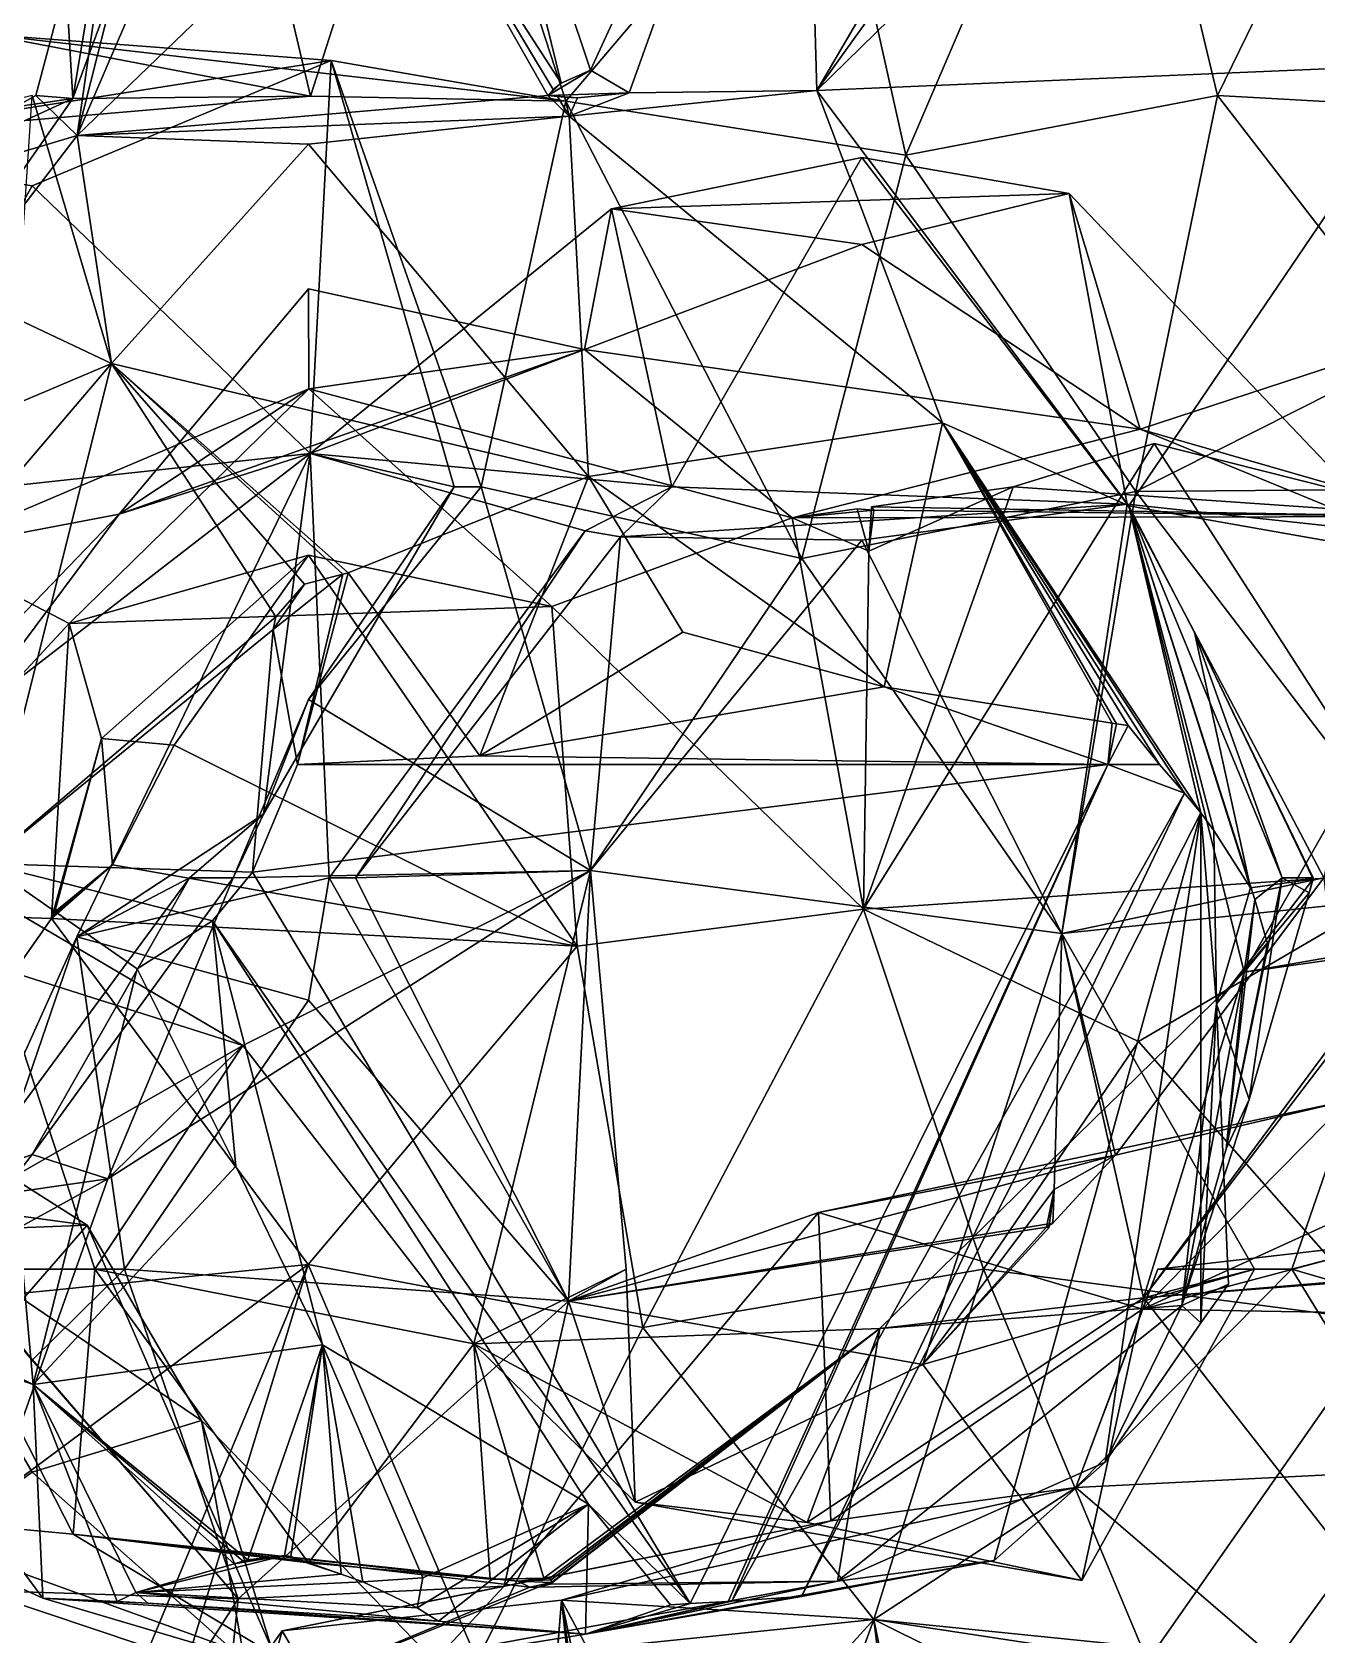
# Model space of a CAD drawing. Extents: x 290095 to 295679, y 4553756 to 4561441.
# Drawn here: x 294216.8 to 294275.3, y 4559389.2 to 4559462.2 of the extents above; entities that cross this region are included whole.
import ezdxf

# ---------------------------------------------------------------- set-up
doc = ezdxf.new("R2010")
doc.units = 0
doc.layers.add('Au_ppm_Pref_-_0_5', color=7, linetype='CONTINUOUS')

msp = doc.modelspace()

# ---------------------------------------------------------------- linework, layer by layer
at = {"layer": 'Au_ppm_Pref_-_0_5'}
for points in [[(294242.201, 4559460.437, 1893.325), (294236.631, 4559477.096, 1894.645), (294251.895, 4559481.476, 1891.928)], [(294243.961, 4559459.402, 1892.286), (294242.201, 4559460.437, 1893.325), (294251.895, 4559481.476, 1891.928)], [(294252.514, 4559459.513, 1888.071), (294243.961, 4559459.402, 1892.286), (294251.895, 4559481.476, 1891.928)], [(294262.814, 4559477.096, 1888.705), (294252.514, 4559459.513, 1888.071), (294251.895, 4559481.476, 1891.928)], [(294256.567, 4559456.57, 1874.978), (294266.082, 4559478.776, 1876.08), (294252.91, 4559472.95, 1873.048)], [(294266.082, 4559478.776, 1876.08), (294256.567, 4559456.57, 1874.978), (294270.77, 4559459.278, 1872.589)], [(294280.112, 4559478.394, 1871.986), (294266.082, 4559478.776, 1876.08), (294270.77, 4559459.278, 1872.589)], [(294280.112, 4559478.394, 1871.986), (294270.77, 4559459.278, 1872.589), (294292.038, 4559458.096, 1872.433)], [(294221.565, 4559476.694, 1888.189), (294218.614, 4559459.148, 1882.986), (294217.559, 4559477.096, 1882.766)], [(294225.225, 4559477.096, 1878.062), (294217.559, 4559477.096, 1882.766), (294218.614, 4559459.148, 1882.986)], [(294229.455, 4559459.247, 1876.804), (294225.225, 4559477.096, 1878.062), (294218.614, 4559459.148, 1882.986)], [(294218.823, 4559457.465, 1893.516), (294221.565, 4559476.694, 1888.189), (294223.785, 4559477.096, 1892.015)], [(294218.823, 4559457.465, 1893.516), (294223.785, 4559477.096, 1892.015), (294224.009, 4559469.524, 1894.645)], [(294235.192, 4559477.096, 1873.635), (294225.225, 4559477.096, 1878.062), (294229.455, 4559459.247, 1876.804)], [(294235.192, 4559477.096, 1873.635), (294229.455, 4559459.247, 1876.804), (294241.074, 4559459.029, 1870.971)], [(294240.87, 4559459.842, 1893.558), (294233.35, 4559471.457, 1894.645), (294236.631, 4559477.096, 1894.645)], [(294235.192, 4559477.096, 1873.635), (294241.074, 4559459.029, 1870.971), (294252.91, 4559472.95, 1873.048)], [(294242.201, 4559460.437, 1893.325), (294240.87, 4559459.842, 1893.558), (294236.631, 4559477.096, 1894.645)], [(294262.814, 4559477.096, 1888.705), (294265.147, 4559477.096, 1887.756), (294252.514, 4559459.513, 1888.071)], [(294265.147, 4559477.096, 1887.756), (294267.16, 4559473.839, 1887.62), (294252.514, 4559459.513, 1888.071)], [(294267.16, 4559473.839, 1887.62), (294268.779, 4559477.096, 1887.942), (294280.367, 4559460.693, 1886.831)], [(294268.779, 4559477.096, 1887.942), (294271.839, 4559477.096, 1888.705), (294280.367, 4559460.693, 1886.831)], [(294271.839, 4559477.096, 1888.705), (294291.959, 4559475.448, 1890.82), (294280.367, 4559460.693, 1886.831)], [(294216.929, 4559459.278, 1888.705), (294221.565, 4559476.694, 1888.189), (294218.823, 4559457.465, 1893.516)], [(294221.565, 4559476.694, 1888.189), (294216.929, 4559459.278, 1888.705), (294218.614, 4559459.148, 1882.986)], [(294267.16, 4559473.839, 1887.62), (294280.367, 4559460.693, 1886.831), (294252.514, 4559459.513, 1888.071)], [(294252.91, 4559472.95, 1873.048), (294241.074, 4559459.029, 1870.971), (294256.567, 4559456.57, 1874.978)], [(294218.823, 4559457.465, 1893.516), (294233.35, 4559471.457, 1894.645), (294240.262, 4559459.289, 1893.551)], [(294218.823, 4559457.465, 1893.516), (294224.009, 4559469.524, 1894.645), (294233.35, 4559471.457, 1894.645)], [(294240.262, 4559459.289, 1893.551), (294233.35, 4559471.457, 1894.645), (294240.507, 4559459.56, 1893.573)], [(294240.507, 4559459.56, 1893.573), (294233.35, 4559471.457, 1894.645), (294240.87, 4559459.842, 1893.558)], [(294205.226, 4559457.189, 1876.631), (294214.74, 4559462.056, 1870.947), (294229.455, 4559459.247, 1876.804)], [(294214.74, 4559462.056, 1870.947), (294205.341, 4559456.962, 1865.165), (294230.386, 4559460.884, 1864.463)], [(294214.74, 4559462.056, 1870.947), (294241.074, 4559459.029, 1870.971), (294229.455, 4559459.247, 1876.804)], [(294214.74, 4559462.056, 1870.947), (294230.386, 4559460.884, 1864.463), (294241.074, 4559459.029, 1870.971)], [(294216.764, 4559455.171, 1860.377), (294230.386, 4559460.884, 1864.463), (294205.341, 4559456.962, 1865.165)], [(294230.386, 4559460.884, 1864.463), (294216.764, 4559455.171, 1860.377), (294229.44, 4559442.975, 1859.051)], [(294230.386, 4559460.884, 1864.463), (294229.44, 4559442.975, 1859.051), (294236, 4559441.46, 1864.948)], [(294241.074, 4559459.029, 1870.971), (294230.386, 4559460.884, 1864.463), (294237.223, 4559441.46, 1869.614)], [(294230.386, 4559460.884, 1864.463), (294236, 4559441.46, 1864.948), (294237.223, 4559441.46, 1869.614)], [(294240.262, 4559459.289, 1893.551), (294242.201, 4559460.437, 1893.325), (294243.961, 4559459.402, 1892.286)], [(294240.262, 4559459.289, 1893.551), (294240.87, 4559459.842, 1893.558), (294242.201, 4559460.437, 1893.325)], [(294266.723, 4559440.595, 1888.253), (294252.514, 4559459.513, 1888.071), (294280.367, 4559460.693, 1886.831)], [(294266.723, 4559440.595, 1888.253), (294280.367, 4559460.693, 1886.831), (294282.478, 4559437.817, 1885.262)], [(294202.291, 4559455.627, 1901.074), (294220.382, 4559447.078, 1900.417), (294216.762, 4559459.282, 1906.523)], [(294229.455, 4559459.247, 1876.804), (294218.614, 4559459.148, 1882.986), (294205.226, 4559457.189, 1876.631)], [(294207.783, 4559454.16, 1888.705), (294216.929, 4559459.278, 1888.705), (294218.823, 4559457.465, 1893.516)], [(294218.614, 4559459.148, 1882.986), (294216.929, 4559459.278, 1888.705), (294207.783, 4559454.16, 1888.705)], [(294220.382, 4559447.078, 1900.417), (294215.606, 4559441.46, 1906.523), (294216.762, 4559459.282, 1906.523)], [(294218.823, 4559457.465, 1893.516), (294240.262, 4559459.289, 1893.551), (294241.237, 4559458.346, 1893.464)], [(294240.262, 4559459.289, 1893.551), (294240.507, 4559459.56, 1893.573), (294240.87, 4559459.842, 1893.558)], [(294241.618, 4559459.171, 1893.409), (294240.262, 4559459.289, 1893.551), (294243.961, 4559459.402, 1892.286)], [(294241.237, 4559458.346, 1893.464), (294240.262, 4559459.289, 1893.551), (294240.705, 4559459.231, 1893.543)], [(294241.618, 4559459.171, 1893.409), (294241.028, 4559459.199, 1893.517), (294240.262, 4559459.289, 1893.551)], [(294240.262, 4559459.289, 1893.551), (294241.028, 4559459.199, 1893.517), (294240.705, 4559459.231, 1893.543)], [(294252.514, 4559459.513, 1888.071), (294241.237, 4559458.346, 1893.464), (294243.961, 4559459.402, 1892.286)], [(294241.237, 4559458.346, 1893.464), (294252.514, 4559459.513, 1888.071), (294258.235, 4559444.369, 1895.61)], [(294243.961, 4559459.402, 1892.286), (294241.237, 4559458.346, 1893.464), (294241.618, 4559459.171, 1893.409)], [(294266.723, 4559440.595, 1888.253), (294258.235, 4559444.369, 1895.61), (294252.514, 4559459.513, 1888.071)], [(294267.044, 4559441.249, 1875.352), (294270.77, 4559459.278, 1872.589), (294256.567, 4559456.57, 1874.978)], [(294270.77, 4559459.278, 1872.589), (294267.044, 4559441.249, 1875.352), (294279.76, 4559447.651, 1872.951)], [(294270.77, 4559459.278, 1872.589), (294279.76, 4559447.651, 1872.951), (294292.038, 4559458.096, 1872.433)], [(294205.226, 4559457.189, 1876.631), (294218.614, 4559459.148, 1882.986), (294206.245, 4559441.46, 1882.757)], [(294207.783, 4559454.16, 1888.705), (294206.245, 4559441.46, 1882.757), (294218.614, 4559459.148, 1882.986)], [(294241.074, 4559459.029, 1870.971), (294237.223, 4559441.46, 1869.614), (294251.83, 4559438.195, 1873.263)], [(294240.705, 4559459.231, 1893.543), (294241.028, 4559459.199, 1893.517), (294241.237, 4559458.346, 1893.464)], [(294241.618, 4559459.171, 1893.409), (294241.237, 4559458.346, 1893.464), (294241.028, 4559459.199, 1893.517)], [(294241.074, 4559459.029, 1870.971), (294251.83, 4559438.195, 1873.263), (294256.567, 4559456.57, 1874.978)], [(294218.823, 4559457.465, 1893.516), (294241.237, 4559458.346, 1893.464), (294229.363, 4559457.065, 1899.846)], [(294229.363, 4559457.065, 1899.846), (294241.237, 4559458.346, 1893.464), (294242.116, 4559441.926, 1900.765)], [(294241.237, 4559458.346, 1893.464), (294258.235, 4559444.369, 1895.61), (294242.116, 4559441.926, 1900.765)], [(294206.285, 4559441.111, 1895.01), (294218.823, 4559457.465, 1893.516), (294220.382, 4559447.078, 1900.417)], [(294206.285, 4559441.111, 1895.01), (294207.783, 4559454.16, 1888.705), (294218.823, 4559457.465, 1893.516)], [(294229.363, 4559457.065, 1899.846), (294220.382, 4559447.078, 1900.417), (294218.823, 4559457.465, 1893.516)], [(294220.382, 4559447.078, 1900.417), (294229.363, 4559457.065, 1899.846), (294242.116, 4559441.926, 1900.765)], [(294205.341, 4559456.962, 1865.165), (294208.672, 4559440.725, 1859.434), (294216.764, 4559455.171, 1860.377)], [(294264.005, 4559454.815, 1859.009), (294254.561, 4559456.452, 1864.006), (294243.156, 4559454.113, 1857.85)], [(294243.156, 4559454.113, 1857.85), (294254.561, 4559456.452, 1864.006), (294245.902, 4559441.46, 1863.091)], [(294245.902, 4559441.46, 1863.091), (294254.561, 4559456.452, 1864.006), (294266.657, 4559440.675, 1864.57)], [(294256.567, 4559456.57, 1874.978), (294251.83, 4559438.195, 1873.263), (294267.044, 4559441.249, 1875.352)], [(294264.005, 4559454.815, 1859.009), (294266.657, 4559440.675, 1864.57), (294254.561, 4559456.452, 1864.006)], [(294206.285, 4559441.111, 1895.01), (294220.382, 4559447.078, 1900.417), (294202.291, 4559455.627, 1901.074)], [(294229.44, 4559442.975, 1859.051), (294216.764, 4559455.171, 1860.377), (294208.672, 4559440.725, 1859.434)], [(294264.005, 4559454.815, 1859.009), (294243.156, 4559454.113, 1857.85), (294254.561, 4559452.497, 1855.329)], [(294254.561, 4559452.497, 1855.329), (294267.246, 4559444.091, 1853.047), (294264.005, 4559454.815, 1859.009)], [(294264.005, 4559454.815, 1859.009), (294267.246, 4559444.091, 1853.047), (294278.74, 4559439.36, 1858.056)], [(294264.005, 4559454.815, 1859.009), (294278.74, 4559439.36, 1858.056), (294266.657, 4559440.675, 1864.57)], [(294245.902, 4559441.46, 1863.091), (294229.44, 4559442.975, 1859.051), (294243.156, 4559454.113, 1857.85)], [(294243.156, 4559454.113, 1857.85), (294229.44, 4559442.975, 1859.051), (294241.929, 4559447.712, 1852.478)], [(294243.156, 4559454.113, 1857.85), (294241.929, 4559447.712, 1852.478), (294254.561, 4559452.497, 1855.329)], [(294267.246, 4559444.091, 1853.047), (294254.561, 4559452.497, 1855.329), (294241.929, 4559447.712, 1852.478)], [(294220.735, 4559440.209, 1852.292), (294229.363, 4559450.475, 1850.135), (294241.929, 4559447.712, 1852.478)], [(294220.735, 4559440.209, 1852.292), (294229.37, 4559445.929, 1845.607), (294229.363, 4559450.475, 1850.135)], [(294229.363, 4559450.475, 1850.135), (294229.37, 4559445.929, 1845.607), (294241.929, 4559447.712, 1852.478)], [(294278.74, 4559439.36, 1858.056), (294267.246, 4559444.091, 1853.047), (294286.137, 4559450.259, 1853.069)], [(294286.137, 4559450.259, 1853.069), (294267.246, 4559444.091, 1853.047), (294281.068, 4559440.103, 1847.513)], [(294220.735, 4559440.209, 1852.292), (294241.929, 4559447.712, 1852.478), (294229.44, 4559442.975, 1859.051)], [(294251.383, 4559440.042, 1847.83), (294241.929, 4559447.712, 1852.478), (294229.37, 4559445.929, 1845.607)], [(294251.383, 4559440.042, 1847.83), (294267.246, 4559444.091, 1853.047), (294241.929, 4559447.712, 1852.478)], [(294279.76, 4559447.651, 1872.951), (294267.044, 4559441.249, 1875.352), (294292.458, 4559441.46, 1874.122)], [(294214.655, 4559424.299, 1906.254), (294220.382, 4559447.078, 1900.417), (294227.861, 4559435.539, 1905.106)], [(294215.606, 4559441.46, 1906.523), (294220.382, 4559447.078, 1900.417), (294214.655, 4559424.299, 1906.254)], [(294220.382, 4559447.078, 1900.417), (294230.921, 4559437.484, 1904.438), (294229.177, 4559437.03, 1904.881)], [(294230.921, 4559437.484, 1904.438), (294220.382, 4559447.078, 1900.417), (294231.16, 4559437.537, 1904.382)], [(294220.382, 4559447.078, 1900.417), (294242.116, 4559441.926, 1900.765), (294231.16, 4559437.537, 1904.382)], [(294227.861, 4559435.539, 1905.106), (294220.382, 4559447.078, 1900.417), (294229.177, 4559437.03, 1904.881)], [(294220.735, 4559440.209, 1852.292), (294212.028, 4559438.559, 1847.13), (294229.37, 4559445.929, 1845.607)], [(294212.028, 4559438.559, 1847.13), (294218.457, 4559435.23, 1842.469), (294229.37, 4559445.929, 1845.607)], [(294218.457, 4559435.23, 1842.469), (294240.449, 4559436.007, 1842.295), (294229.37, 4559445.929, 1845.607)], [(294251.383, 4559440.042, 1847.83), (294229.37, 4559445.929, 1845.607), (294240.449, 4559436.007, 1842.295)], [(294258.235, 4559444.369, 1895.61), (294255.576, 4559432.354, 1898.145), (294242.116, 4559441.926, 1900.765)], [(294281.068, 4559440.103, 1847.513), (294267.246, 4559444.091, 1853.047), (294251.383, 4559440.042, 1847.83)], [(294255.576, 4559432.354, 1898.145), (294258.235, 4559444.369, 1895.61), (294265.967, 4559430.701, 1895.519)], [(294258.235, 4559444.369, 1895.61), (294269.266, 4559427.506, 1894.469), (294268.125, 4559428.816, 1894.894)], [(294269.266, 4559427.506, 1894.469), (294258.235, 4559444.369, 1895.61), (294270, 4559426.615, 1894.231)], [(294258.235, 4559444.369, 1895.61), (294268.125, 4559428.816, 1894.894), (294266.695, 4559430.585, 1895.335)], [(294258.235, 4559444.369, 1895.61), (294266.723, 4559440.595, 1888.253), (294270, 4559426.615, 1894.231)], [(294266.159, 4559430.67, 1895.47), (294258.235, 4559444.369, 1895.61), (294266.695, 4559430.585, 1895.335)], [(294266.159, 4559430.67, 1895.47), (294265.967, 4559430.701, 1895.519), (294258.235, 4559444.369, 1895.61)], [(294254.638, 4559422.22, 1841.575), (294267.883, 4559443.425, 1840.46), (294261.465, 4559441.46, 1843.876)], [(294254.638, 4559422.22, 1841.575), (294280.422, 4559423.946, 1841.618), (294267.883, 4559443.425, 1840.46)], [(294281.068, 4559440.103, 1847.513), (294261.465, 4559441.46, 1843.876), (294267.883, 4559443.425, 1840.46)], [(294267.883, 4559443.425, 1840.46), (294280.422, 4559423.946, 1841.618), (294281.068, 4559440.103, 1847.513)], [(294229.44, 4559442.975, 1859.051), (294208.672, 4559440.725, 1859.434), (294213.732, 4559430.843, 1858.037)], [(294220.735, 4559440.209, 1852.292), (294229.44, 4559442.975, 1859.051), (294213.732, 4559430.843, 1858.037)], [(294227.304, 4559426.554, 1864.948), (294229.44, 4559442.975, 1859.051), (294218.799, 4559420.955, 1860.864)], [(294229.44, 4559442.975, 1859.051), (294230.292, 4559423.642, 1864.51), (294218.799, 4559420.955, 1860.864)], [(294227.304, 4559426.554, 1864.948), (294236, 4559441.46, 1864.948), (294229.44, 4559442.975, 1859.051)], [(294230.292, 4559423.642, 1864.51), (294229.44, 4559442.975, 1859.051), (294241.962, 4559439.461, 1864.282)], [(294229.44, 4559442.975, 1859.051), (294245.902, 4559441.46, 1863.091), (294241.962, 4559439.461, 1864.282)], [(294242.116, 4559441.926, 1900.765), (294237.16, 4559429.211, 1902.483), (294231.16, 4559437.537, 1904.382)], [(294246.411, 4559434.838, 1900.514), (294237.16, 4559429.211, 1902.483), (294242.116, 4559441.926, 1900.765)], [(294242.116, 4559441.926, 1900.765), (294255.576, 4559432.354, 1898.145), (294246.411, 4559434.838, 1900.514)], [(294229.363, 4559431.776, 1867.659), (294236, 4559441.46, 1864.948), (294227.304, 4559426.554, 1864.948)], [(294229.363, 4559431.776, 1867.659), (294242.196, 4559423.988, 1870.649), (294237.223, 4559441.46, 1869.614)], [(294229.363, 4559431.776, 1867.659), (294237.223, 4559441.46, 1869.614), (294236, 4559441.46, 1864.948)], [(294242.196, 4559423.988, 1870.649), (294251.83, 4559438.195, 1873.263), (294237.223, 4559441.46, 1869.614)], [(294243.572, 4559439.183, 1864.948), (294241.962, 4559439.461, 1864.282), (294245.902, 4559441.46, 1863.091)], [(294243.572, 4559439.183, 1864.948), (294245.902, 4559441.46, 1863.091), (294266.657, 4559440.675, 1864.57)], [(294251.83, 4559438.195, 1873.263), (294263.676, 4559421.108, 1871.272), (294267.044, 4559441.249, 1875.352)], [(294254.881, 4559438.526, 1845.912), (294254.638, 4559422.22, 1841.575), (294261.465, 4559441.46, 1843.876)], [(294254.999, 4559440.55, 1846.412), (294254.881, 4559438.526, 1845.912), (294261.465, 4559441.46, 1843.876)], [(294281.068, 4559440.103, 1847.513), (294254.999, 4559440.55, 1846.412), (294261.465, 4559441.46, 1843.876)], [(294263.676, 4559421.108, 1871.272), (294281.051, 4559422.926, 1875.72), (294267.044, 4559441.249, 1875.352)], [(294281.051, 4559422.926, 1875.72), (294292.458, 4559441.46, 1874.122), (294267.044, 4559441.249, 1875.352)], [(294254.561, 4559439.023, 1870.075), (294243.572, 4559439.183, 1864.948), (294266.657, 4559440.675, 1864.57)], [(294254.353, 4559440.46, 1846.665), (294251.383, 4559440.042, 1847.83), (294254.881, 4559438.526, 1845.912)], [(294255.108, 4559440.397, 1846.833), (294251.383, 4559440.042, 1847.83), (294254.353, 4559440.46, 1846.665)], [(294281.068, 4559440.103, 1847.513), (294251.383, 4559440.042, 1847.83), (294255.108, 4559440.397, 1846.833)], [(294255.108, 4559440.397, 1846.833), (294254.353, 4559440.46, 1846.665), (294254.881, 4559438.526, 1845.912)], [(294254.561, 4559439.023, 1870.075), (294266.657, 4559440.675, 1864.57), (294263.676, 4559421.108, 1871.272)], [(294254.999, 4559440.55, 1846.412), (294255.108, 4559440.397, 1846.833), (294254.881, 4559438.526, 1845.912)], [(294281.068, 4559440.103, 1847.513), (294255.108, 4559440.397, 1846.833), (294254.999, 4559440.55, 1846.412)], [(294266.657, 4559440.675, 1864.57), (294275.618, 4559423.642, 1863.841), (294263.676, 4559421.108, 1871.272)], [(294278.74, 4559439.36, 1858.056), (294275.618, 4559423.642, 1863.841), (294266.657, 4559440.675, 1864.57)], [(294273.707, 4559423.642, 1887.071), (294269.715, 4559434.824, 1888.407), (294266.723, 4559440.595, 1888.253)], [(294273.707, 4559423.642, 1887.071), (294266.723, 4559440.595, 1888.253), (294272.466, 4559422.668, 1885.517)], [(294272.466, 4559422.668, 1885.517), (294266.723, 4559440.595, 1888.253), (294271.976, 4559419.36, 1883.609)], [(294266.723, 4559440.595, 1888.253), (294269.715, 4559434.824, 1888.407), (294272.264, 4559423.194, 1893.716)], [(294270, 4559426.615, 1894.231), (294266.723, 4559440.595, 1888.253), (294270.596, 4559425.799, 1894.103)], [(294270.596, 4559425.799, 1894.103), (294266.723, 4559440.595, 1888.253), (294272.264, 4559423.194, 1893.716)], [(294266.723, 4559440.595, 1888.253), (294282.478, 4559437.817, 1885.262), (294271.976, 4559419.36, 1883.609)], [(294220.735, 4559440.209, 1852.292), (294213.732, 4559430.843, 1858.037), (294204.596, 4559423.459, 1853.204)], [(294220.735, 4559440.209, 1852.292), (294204.596, 4559423.459, 1853.204), (294212.028, 4559438.559, 1847.13)], [(294240.449, 4559436.007, 1842.295), (294254.638, 4559422.22, 1841.575), (294251.383, 4559440.042, 1847.83)], [(294254.881, 4559438.526, 1845.912), (294251.383, 4559440.042, 1847.83), (294254.638, 4559422.22, 1841.575)], [(294231.492, 4559423.642, 1864.948), (294230.292, 4559423.642, 1864.51), (294241.962, 4559439.461, 1864.282)], [(294231.492, 4559423.642, 1864.948), (294241.962, 4559439.461, 1864.282), (294243.572, 4559439.183, 1864.948)], [(294231.492, 4559423.642, 1864.948), (294243.572, 4559439.183, 1864.948), (294242.196, 4559423.988, 1870.649)], [(294254.561, 4559439.023, 1870.075), (294242.196, 4559423.988, 1870.649), (294243.572, 4559439.183, 1864.948)], [(294254.561, 4559439.023, 1870.075), (294263.676, 4559421.108, 1871.272), (294242.196, 4559423.988, 1870.649)], [(294212.028, 4559438.559, 1847.13), (294206.316, 4559422.174, 1841.744), (294218.457, 4559435.23, 1842.469)], [(294218.457, 4559435.23, 1842.469), (294219.927, 4559429.996, 1838.79), (294229.363, 4559438.346, 1836.289)], [(294240.449, 4559436.007, 1842.295), (294218.457, 4559435.23, 1842.469), (294229.363, 4559438.346, 1836.289)], [(294219.927, 4559429.996, 1838.79), (294223.239, 4559429.696, 1836.286), (294229.363, 4559438.346, 1836.289)], [(294229.363, 4559438.346, 1836.289), (294223.239, 4559429.696, 1836.286), (294241.594, 4559420.532, 1836.461)], [(294240.449, 4559436.007, 1842.295), (294229.363, 4559438.346, 1836.289), (294241.594, 4559420.532, 1836.461)], [(294263.676, 4559421.108, 1871.272), (294251.83, 4559438.195, 1873.263), (294242.196, 4559423.988, 1870.649)], [(294229.177, 4559437.03, 1904.881), (294230.921, 4559437.484, 1904.438), (294227.749, 4559434.967, 1905.083)], [(294230.921, 4559437.484, 1904.438), (294228.857, 4559428.816, 1904.492), (294227.749, 4559434.967, 1905.083)], [(294230.921, 4559437.484, 1904.438), (294231.16, 4559437.537, 1904.382), (294228.857, 4559428.816, 1904.492)], [(294228.857, 4559428.816, 1904.492), (294231.16, 4559437.537, 1904.382), (294237.16, 4559429.211, 1902.483)], [(294271.976, 4559419.36, 1883.609), (294282.478, 4559437.817, 1885.262), (294294.077, 4559422.485, 1882.85)], [(294229.177, 4559437.03, 1904.881), (294227.749, 4559434.967, 1905.083), (294227.861, 4559435.539, 1905.106)], [(294254.638, 4559422.22, 1841.575), (294240.449, 4559436.007, 1842.295), (294241.594, 4559420.532, 1836.461)], [(294218.457, 4559435.23, 1842.469), (294206.316, 4559422.174, 1841.744), (294217.651, 4559421.801, 1836.283)], [(294227.749, 4559434.967, 1905.083), (294214.655, 4559424.299, 1906.254), (294227.861, 4559435.539, 1905.106)], [(294218.457, 4559435.23, 1842.469), (294217.651, 4559421.801, 1836.283), (294219.927, 4559429.996, 1838.79)], [(294214.655, 4559424.299, 1906.254), (294227.749, 4559434.967, 1905.083), (294226.799, 4559423.906, 1904.451)], [(294228.857, 4559428.816, 1904.492), (294226.799, 4559423.906, 1904.451), (294227.749, 4559434.967, 1905.083)], [(294255.576, 4559432.354, 1898.145), (294237.16, 4559429.211, 1902.483), (294246.411, 4559434.838, 1900.514)], [(294275.122, 4559423.642, 1889.265), (294275.129, 4559423.589, 1889.296), (294269.715, 4559434.824, 1888.407)], [(294275.129, 4559423.589, 1889.296), (294272.264, 4559423.194, 1893.716), (294269.715, 4559434.824, 1888.407)], [(294275.122, 4559423.642, 1889.265), (294269.715, 4559434.824, 1888.407), (294273.707, 4559423.642, 1887.071)], [(294265.766, 4559428.816, 1895.47), (294237.16, 4559429.211, 1902.483), (294255.576, 4559432.354, 1898.145)], [(294265.766, 4559428.816, 1895.47), (294255.576, 4559432.354, 1898.145), (294265.967, 4559430.701, 1895.519)], [(294227.304, 4559426.554, 1864.948), (294225.926, 4559423.642, 1866.568), (294229.363, 4559431.776, 1867.659)], [(294242.196, 4559423.988, 1870.649), (294229.363, 4559431.776, 1867.659), (294225.926, 4559423.642, 1866.568)], [(294266.159, 4559430.67, 1895.47), (294265.766, 4559428.816, 1895.47), (294265.967, 4559430.701, 1895.519)], [(294265.766, 4559428.816, 1895.47), (294266.159, 4559430.67, 1895.47), (294266.695, 4559430.585, 1895.335)], [(294265.766, 4559428.816, 1895.47), (294266.695, 4559430.585, 1895.335), (294268.125, 4559428.816, 1894.894)], [(294219.927, 4559429.996, 1838.79), (294217.651, 4559421.801, 1836.283), (294217.804, 4559422.097, 1836.324)], [(294220.432, 4559424.246, 1836.292), (294219.927, 4559429.996, 1838.79), (294217.804, 4559422.097, 1836.324)], [(294219.927, 4559429.996, 1838.79), (294220.432, 4559424.246, 1836.292), (294223.239, 4559429.696, 1836.286)], [(294241.594, 4559420.532, 1836.461), (294223.239, 4559429.696, 1836.286), (294220.432, 4559424.246, 1836.292)], [(294228.857, 4559428.816, 1904.492), (294265.766, 4559428.816, 1895.47), (294226.799, 4559423.906, 1904.451)], [(294226.799, 4559423.906, 1904.451), (294265.766, 4559428.816, 1895.47), (294246.738, 4559390.604, 1895.886)], [(294265.766, 4559428.816, 1895.47), (294228.857, 4559428.816, 1904.492), (294237.16, 4559429.211, 1902.483)], [(294265.766, 4559428.816, 1895.47), (294248.476, 4559390.689, 1895.47), (294246.738, 4559390.604, 1895.886)], [(294265.766, 4559428.816, 1895.47), (294248.647, 4559390.698, 1895.43), (294248.476, 4559390.689, 1895.47)], [(294269.266, 4559427.506, 1894.469), (294248.647, 4559390.698, 1895.43), (294265.766, 4559428.816, 1895.47)], [(294268.125, 4559428.816, 1894.894), (294269.266, 4559427.506, 1894.469), (294265.766, 4559428.816, 1895.47)], [(294251.815, 4559390.91, 1894.776), (294248.647, 4559390.698, 1895.43), (294269.266, 4559427.506, 1894.469)], [(294270, 4559426.615, 1894.231), (294251.815, 4559390.91, 1894.776), (294269.266, 4559427.506, 1894.469)], [(294227.304, 4559426.554, 1864.948), (294218.799, 4559420.955, 1860.864), (294223.935, 4559423.642, 1864.948)], [(294223.935, 4559423.642, 1864.948), (294225.926, 4559423.642, 1866.568), (294227.304, 4559426.554, 1864.948)], [(294270, 4559426.615, 1894.231), (294260.587, 4559392.561, 1893.064), (294251.815, 4559390.91, 1894.776)], [(294270, 4559426.615, 1894.231), (294265.65, 4559397.041, 1892.405), (294260.587, 4559392.561, 1893.064)], [(294270, 4559403.377, 1892.069), (294265.65, 4559397.041, 1892.405), (294270, 4559426.615, 1894.231)], [(294270, 4559426.615, 1894.231), (294270.596, 4559425.799, 1894.103), (294270.722, 4559417.911, 1893.358)], [(294270, 4559426.615, 1894.231), (294270.722, 4559417.911, 1893.358), (294270, 4559403.377, 1892.069)], [(294270.596, 4559425.799, 1894.103), (294272.264, 4559423.194, 1893.716), (294270.722, 4559417.911, 1893.358)], [(294205.906, 4559405.824, 1905.702), (294214.655, 4559424.299, 1906.254), (294216.809, 4559400.57, 1900.62)], [(294216.809, 4559400.57, 1900.62), (294214.655, 4559424.299, 1906.254), (294221.556, 4559419.508, 1905.087)], [(294214.655, 4559424.299, 1906.254), (294224.982, 4559421.696, 1904.651), (294221.556, 4559419.508, 1905.087)], [(294214.655, 4559424.299, 1906.254), (294226.799, 4559423.906, 1904.451), (294224.982, 4559421.696, 1904.651)], [(294220.432, 4559424.246, 1836.292), (294217.925, 4559422.101, 1836.284), (294217.651, 4559421.801, 1836.283)], [(294217.651, 4559421.801, 1836.283), (294241.594, 4559420.532, 1836.461), (294220.432, 4559424.246, 1836.292)], [(294220.432, 4559424.246, 1836.292), (294217.804, 4559422.097, 1836.324), (294217.925, 4559422.101, 1836.284)], [(294213.867, 4559423.368, 1882.627), (294226.36, 4559416.01, 1875.698), (294202.548, 4559423.58, 1877.535)], [(294202.548, 4559423.58, 1877.535), (294226.36, 4559416.01, 1875.698), (294214.261, 4559409.085, 1874.56)], [(294223.935, 4559423.642, 1864.948), (294213.83, 4559409.973, 1864.948), (294216.764, 4559411.046, 1866.689)], [(294223.935, 4559423.642, 1864.948), (294218.799, 4559420.955, 1860.864), (294213.83, 4559409.973, 1864.948)], [(294223.935, 4559423.642, 1864.948), (294216.764, 4559411.046, 1866.689), (294225.926, 4559423.642, 1866.568)], [(294225.926, 4559423.642, 1866.568), (294216.764, 4559411.046, 1866.689), (294220.218, 4559409.94, 1870.887)], [(294230.292, 4559423.642, 1864.51), (294229.363, 4559418.073, 1863.092), (294218.799, 4559420.955, 1860.864)], [(294225.926, 4559423.642, 1866.568), (294220.218, 4559409.94, 1870.887), (294242.196, 4559423.988, 1870.649)], [(294226.36, 4559416.01, 1875.698), (294242.196, 4559423.988, 1870.649), (294220.218, 4559409.94, 1870.887)], [(294226.799, 4559423.906, 1904.451), (294246.738, 4559390.604, 1895.886), (294224.982, 4559421.696, 1904.651)], [(294226.36, 4559416.01, 1875.698), (294236.89, 4559402.425, 1876.856), (294242.196, 4559423.988, 1870.649)], [(294241.202, 4559404.366, 1864.965), (294229.363, 4559418.073, 1863.092), (294230.292, 4559423.642, 1864.51)], [(294241.202, 4559404.366, 1864.965), (294230.292, 4559423.642, 1864.51), (294231.492, 4559423.642, 1864.948)], [(294231.492, 4559423.642, 1864.948), (294242.196, 4559423.988, 1870.649), (294241.202, 4559404.366, 1864.965)], [(294242.196, 4559423.988, 1870.649), (294236.89, 4559402.425, 1876.856), (294243.825, 4559405.824, 1870.887)], [(294241.202, 4559404.366, 1864.965), (294242.196, 4559423.988, 1870.649), (294243.825, 4559405.824, 1870.887)], [(294254.638, 4559422.22, 1841.575), (294267.16, 4559416.2, 1837.732), (294280.422, 4559423.946, 1841.618)], [(294275.618, 4559423.642, 1863.841), (294266.114, 4559411.01, 1863.712), (294263.676, 4559421.108, 1871.272)], [(294276.712, 4559413.506, 1857.885), (294266.114, 4559411.01, 1863.712), (294275.618, 4559423.642, 1863.841)], [(294280.422, 4559423.946, 1841.618), (294267.16, 4559416.2, 1837.732), (294278.399, 4559403.444, 1836.686)], [(294270.722, 4559417.911, 1893.358), (294275.129, 4559423.589, 1889.296), (294274.949, 4559422.968, 1889.253)], [(294275.129, 4559423.589, 1889.296), (294270.722, 4559417.911, 1893.358), (294272.264, 4559423.194, 1893.716)], [(294271.163, 4559411.307, 1887.814), (294273.707, 4559423.642, 1887.071), (294272.466, 4559422.668, 1885.517)], [(294272.214, 4559413.548, 1888.591), (294273.707, 4559423.642, 1887.071), (294271.163, 4559411.307, 1887.814)], [(294274.949, 4559422.968, 1889.253), (294273.707, 4559423.642, 1887.071), (294272.214, 4559413.548, 1888.591)], [(294274.949, 4559422.968, 1889.253), (294275.122, 4559423.642, 1889.265), (294273.707, 4559423.642, 1887.071)], [(294274.152, 4559405.824, 1844.487), (294278.883, 4559407.064, 1847.13), (294280.422, 4559423.946, 1841.618)], [(294274.152, 4559405.824, 1844.487), (294280.422, 4559423.946, 1841.618), (294285.895, 4559402.398, 1841.191)], [(294275.129, 4559423.589, 1889.296), (294275.122, 4559423.642, 1889.265), (294274.949, 4559422.968, 1889.253)], [(294212.476, 4559405.824, 1884.185), (294219.628, 4559405.824, 1878.177), (294213.867, 4559423.368, 1882.627)], [(294219.628, 4559405.824, 1878.177), (294226.36, 4559416.01, 1875.698), (294213.867, 4559423.368, 1882.627)], [(294263.676, 4559421.108, 1871.272), (294267.389, 4559404.525, 1876.326), (294281.051, 4559422.926, 1875.72)], [(294267.389, 4559404.525, 1876.326), (294284.287, 4559405.824, 1871.226), (294281.051, 4559422.926, 1875.72)], [(294274.949, 4559422.968, 1889.253), (294272.214, 4559413.548, 1888.591), (294270.722, 4559417.911, 1893.358)], [(294206.316, 4559422.174, 1841.744), (294204.85, 4559403.578, 1836.323), (294217.651, 4559421.801, 1836.283)], [(294217.925, 4559422.101, 1836.284), (294217.821, 4559422.041, 1836.284), (294217.651, 4559421.801, 1836.283)], [(294217.804, 4559422.097, 1836.324), (294217.651, 4559421.801, 1836.283), (294217.821, 4559422.041, 1836.284)], [(294217.925, 4559422.101, 1836.284), (294217.804, 4559422.097, 1836.324), (294217.821, 4559422.041, 1836.284)], [(294254.638, 4559422.22, 1841.575), (294241.594, 4559420.532, 1836.461), (294244.58, 4559403.164, 1839.07)], [(294254.638, 4559422.22, 1841.575), (294244.58, 4559403.164, 1839.07), (294260.107, 4559405.824, 1837.866)], [(294254.638, 4559422.22, 1841.575), (294260.107, 4559405.824, 1837.866), (294267.16, 4559416.2, 1837.732)], [(294271.163, 4559411.307, 1887.814), (294272.466, 4559422.668, 1885.517), (294273.042, 4559420.65, 1885.145)], [(294273.042, 4559420.65, 1885.145), (294272.466, 4559422.668, 1885.517), (294271.976, 4559419.36, 1883.609)], [(294271.976, 4559419.36, 1883.609), (294294.077, 4559422.485, 1882.85), (294279.76, 4559420.709, 1877.804)], [(294217.651, 4559421.801, 1836.283), (294204.85, 4559403.578, 1836.323), (294229.337, 4559406.032, 1834.991)], [(294241.594, 4559420.532, 1836.461), (294217.651, 4559421.801, 1836.283), (294229.337, 4559406.032, 1834.991)], [(294224.982, 4559421.696, 1904.651), (294226.044, 4559410.515, 1902.936), (294221.556, 4559419.508, 1905.087)], [(294224.982, 4559421.696, 1904.651), (294242.112, 4559395.114, 1897.47), (294229.991, 4559402.376, 1901.013)], [(294246.738, 4559390.604, 1895.886), (294242.112, 4559395.114, 1897.47), (294224.982, 4559421.696, 1904.651)], [(294226.044, 4559410.515, 1902.936), (294224.982, 4559421.696, 1904.651), (294229.991, 4559402.376, 1901.013)], [(294213.83, 4559409.973, 1864.948), (294218.799, 4559420.955, 1860.864), (294213.612, 4559405.824, 1863.462)], [(294218.799, 4559420.955, 1860.864), (294220.978, 4559405.824, 1862.961), (294213.612, 4559405.824, 1863.462)], [(294229.363, 4559418.073, 1863.092), (294220.978, 4559405.824, 1862.961), (294218.799, 4559420.955, 1860.864)], [(294263.333, 4559409.449, 1865.837), (294257.337, 4559401.483, 1868.132), (294263.676, 4559421.108, 1871.272)], [(294257.337, 4559401.483, 1868.132), (294272.447, 4559405.824, 1870.887), (294263.676, 4559421.108, 1871.272)], [(294263.333, 4559409.449, 1865.837), (294263.676, 4559421.108, 1871.272), (294266.114, 4559411.01, 1863.712)], [(294272.447, 4559405.824, 1870.887), (294267.389, 4559404.525, 1876.326), (294263.676, 4559421.108, 1871.272)], [(294271.976, 4559419.36, 1883.609), (294279.76, 4559420.709, 1877.804), (294267.389, 4559404.525, 1876.326)], [(294279.76, 4559420.709, 1877.804), (294283.048, 4559405.824, 1881.216), (294267.389, 4559404.525, 1876.326)], [(294271.163, 4559411.307, 1887.814), (294273.042, 4559420.65, 1885.145), (294271.976, 4559419.36, 1883.609)], [(294244.58, 4559403.164, 1839.07), (294241.594, 4559420.532, 1836.461), (294229.337, 4559406.032, 1834.991)], [(294216.809, 4559400.57, 1900.62), (294221.556, 4559419.508, 1905.087), (294226.044, 4559410.515, 1902.936)], [(294255.381, 4559403.122, 1882.456), (294269.148, 4559404.166, 1888.486), (294271.976, 4559419.36, 1883.609)], [(294255.381, 4559403.122, 1882.456), (294271.976, 4559419.36, 1883.609), (294267.389, 4559404.525, 1876.326)], [(294271.163, 4559411.307, 1887.814), (294271.976, 4559419.36, 1883.609), (294269.148, 4559404.166, 1888.486)], [(294189.574, 4559406.677, 1805.023), (294219.28, 4559407.823, 1804.959), (294203.567, 4559417.809, 1806.12)], [(294203.567, 4559417.809, 1806.12), (294219.28, 4559407.823, 1804.959), (294209.426, 4559409.159, 1812.517)], [(294229.363, 4559418.073, 1863.092), (294241.202, 4559404.366, 1864.965), (294220.978, 4559405.824, 1862.961)], [(294269.148, 4559404.166, 1888.486), (294270.722, 4559417.911, 1893.358), (294272.214, 4559413.548, 1888.591)], [(294269.148, 4559404.166, 1888.486), (294271.272, 4559405.145, 1892.123), (294270.722, 4559417.911, 1893.358)], [(294270.722, 4559417.911, 1893.358), (294271.272, 4559405.145, 1892.123), (294270, 4559403.377, 1892.069)], [(294267.16, 4559416.2, 1837.732), (294260.107, 4559405.824, 1837.866), (294278.399, 4559403.444, 1836.686)], [(294214.261, 4559409.085, 1874.56), (294226.36, 4559416.01, 1875.698), (294220.218, 4559409.94, 1870.887)], [(294219.628, 4559405.824, 1878.177), (294236.89, 4559402.425, 1876.856), (294226.36, 4559416.01, 1875.698)], [(294276.712, 4559413.506, 1857.885), (294267.345, 4559404.005, 1853.03), (294252.595, 4559408.41, 1858.666)], [(294252.595, 4559408.41, 1858.666), (294266.114, 4559411.01, 1863.712), (294276.712, 4559413.506, 1857.885)], [(294267.345, 4559404.005, 1853.03), (294276.712, 4559413.506, 1857.885), (294290.806, 4559403.603, 1853.734)], [(294272.214, 4559413.548, 1888.591), (294271.163, 4559411.307, 1887.814), (294269.148, 4559404.166, 1888.486)], [(294216.764, 4559411.046, 1866.689), (294212.718, 4559405.824, 1866.855), (294220.218, 4559409.94, 1870.887)], [(294212.718, 4559405.824, 1866.855), (294216.764, 4559411.046, 1866.689), (294213.83, 4559409.973, 1864.948)], [(294229.991, 4559402.376, 1901.013), (294216.809, 4559400.57, 1900.62), (294226.044, 4559410.515, 1902.936)], [(294241.202, 4559404.366, 1864.965), (294263.27, 4559407.923, 1865.144), (294266.114, 4559411.01, 1863.712)], [(294252.595, 4559408.41, 1858.666), (294241.202, 4559404.366, 1864.965), (294266.114, 4559411.01, 1863.712)], [(294263.27, 4559407.923, 1865.144), (294263.333, 4559409.449, 1865.837), (294266.114, 4559411.01, 1863.712)], [(294213.549, 4559391.227, 1870.446), (294220.218, 4559409.94, 1870.887), (294212.718, 4559405.824, 1866.855)], [(294220.218, 4559409.94, 1870.887), (294213.549, 4559391.227, 1870.446), (294214.261, 4559409.085, 1874.56)], [(294267.345, 4559404.005, 1853.03), (294290.806, 4559403.603, 1853.734), (294279.76, 4559409.67, 1848.412)], [(294267.345, 4559404.005, 1853.03), (294279.76, 4559409.67, 1848.412), (294278.883, 4559407.064, 1847.13)], [(294216.764, 4559396.584, 1814.354), (294204.427, 4559387.735, 1817.606), (294209.426, 4559409.159, 1812.517)], [(294224.485, 4559398.925, 1811.494), (294216.764, 4559396.584, 1814.354), (294209.426, 4559409.159, 1812.517)], [(294209.426, 4559409.159, 1812.517), (294219.28, 4559407.823, 1804.959), (294224.485, 4559398.925, 1811.494)], [(294263.078, 4559407.715, 1865.241), (294257.337, 4559401.483, 1868.132), (294263.333, 4559409.449, 1865.837)], [(294263.27, 4559407.923, 1865.144), (294262.983, 4559407.737, 1865.22), (294263.333, 4559409.449, 1865.837)], [(294263.078, 4559407.715, 1865.241), (294263.333, 4559409.449, 1865.837), (294262.983, 4559407.737, 1865.22)], [(294252.595, 4559408.41, 1858.666), (294238.265, 4559391.393, 1858.603), (294241.202, 4559404.366, 1864.965)], [(294253.151, 4559394.357, 1851.617), (294238.265, 4559391.393, 1858.603), (294252.595, 4559408.41, 1858.666)], [(294252.595, 4559408.41, 1858.666), (294267.345, 4559404.005, 1853.03), (294253.151, 4559394.357, 1851.617)], [(294219.28, 4559407.823, 1804.959), (294189.574, 4559406.677, 1805.023), (294201.207, 4559387.078, 1804.41)], [(294219.28, 4559407.823, 1804.959), (294201.207, 4559387.078, 1804.41), (294227.688, 4559388.516, 1805.657)], [(294224.485, 4559398.925, 1811.494), (294219.28, 4559407.823, 1804.959), (294227.688, 4559388.516, 1805.657)], [(294241.202, 4559404.366, 1864.965), (294262.983, 4559407.737, 1865.22), (294263.27, 4559407.923, 1865.144)], [(294241.202, 4559404.366, 1864.965), (294257.337, 4559401.483, 1868.132), (294262.983, 4559407.737, 1865.22)], [(294262.983, 4559407.737, 1865.22), (294257.337, 4559401.483, 1868.132), (294263.078, 4559407.715, 1865.241)], [(294267.345, 4559404.005, 1853.03), (294278.883, 4559407.064, 1847.13), (294268.052, 4559405.824, 1847.13)], [(294278.883, 4559407.064, 1847.13), (294274.152, 4559405.824, 1844.487), (294268.052, 4559405.824, 1847.13)], [(294201.673, 4559405.824, 1900.584), (294216.809, 4559400.57, 1900.62), (294205.934, 4559406.086, 1894.982)], [(294204.85, 4559403.578, 1836.323), (294210.892, 4559392.349, 1834.689), (294229.337, 4559406.032, 1834.991)], [(294205.934, 4559406.086, 1894.982), (294216.809, 4559400.57, 1900.62), (294217.256, 4559390.836, 1893.933)], [(294205.934, 4559406.086, 1894.982), (294217.256, 4559390.836, 1893.933), (294208.873, 4559394.665, 1888.705)], [(294210.892, 4559392.349, 1834.689), (294223.85, 4559388.006, 1831.911), (294229.337, 4559406.032, 1834.991)], [(294219.847, 4559383.177, 1834.357), (294237.046, 4559388.006, 1837.569), (294229.337, 4559406.032, 1834.991)], [(294219.847, 4559383.177, 1834.357), (294229.337, 4559406.032, 1834.991), (294223.85, 4559388.006, 1831.911)], [(294229.337, 4559406.032, 1834.991), (294237.046, 4559388.006, 1837.569), (294244.58, 4559403.164, 1839.07)], [(294205.906, 4559405.824, 1905.702), (294216.809, 4559400.57, 1900.62), (294201.673, 4559405.824, 1900.584)], [(294208.873, 4559394.665, 1888.705), (294218.637, 4559393.752, 1883.798), (294212.476, 4559405.824, 1884.185)], [(294212.476, 4559405.824, 1884.185), (294218.637, 4559393.752, 1883.798), (294219.628, 4559405.824, 1878.177)], [(294215.16, 4559403.557, 1864.948), (294213.612, 4559405.824, 1863.462), (294216.764, 4559401.68, 1863.567)], [(294220.978, 4559405.824, 1862.961), (294216.764, 4559401.68, 1863.567), (294213.612, 4559405.824, 1863.462)], [(294216.764, 4559401.68, 1863.567), (294220.978, 4559405.824, 1862.961), (294226.15, 4559390.817, 1863.315)], [(294218.637, 4559393.752, 1883.798), (294229.363, 4559392.452, 1878.309), (294219.628, 4559405.824, 1878.177)], [(294219.628, 4559405.824, 1878.177), (294229.363, 4559392.452, 1878.309), (294236.89, 4559402.425, 1876.856)], [(294220.978, 4559405.824, 1862.961), (294241.202, 4559404.366, 1864.965), (294226.15, 4559390.817, 1863.315)], [(294243.825, 4559405.824, 1870.887), (294236.89, 4559402.425, 1876.856), (294244.232, 4559395.211, 1872.219)], [(294244.232, 4559395.211, 1872.219), (294241.202, 4559404.366, 1864.965), (294243.825, 4559405.824, 1870.887)], [(294255.105, 4559389.866, 1841.4), (294260.107, 4559405.824, 1837.866), (294244.58, 4559403.164, 1839.07)], [(294255.105, 4559389.866, 1841.4), (294267.574, 4559387.967, 1835.513), (294260.107, 4559405.824, 1837.866)], [(294257.337, 4559401.483, 1868.132), (294264.584, 4559391.649, 1870.887), (294272.447, 4559405.824, 1870.887)], [(294278.399, 4559403.444, 1836.686), (294260.107, 4559405.824, 1837.866), (294267.574, 4559387.967, 1835.513)], [(294264.317, 4559395.876, 1845.847), (294267.345, 4559404.005, 1853.03), (294268.052, 4559405.824, 1847.13)], [(294268.052, 4559405.824, 1847.13), (294274.152, 4559405.824, 1844.487), (294264.317, 4559395.876, 1845.847)], [(294279.76, 4559396.649, 1844.072), (294264.317, 4559395.876, 1845.847), (294274.152, 4559405.824, 1844.487)], [(294264.584, 4559391.649, 1870.887), (294267.389, 4559404.525, 1876.326), (294272.447, 4559405.824, 1870.887)], [(294267.389, 4559404.525, 1876.326), (294283.048, 4559405.824, 1881.216), (294277.424, 4559391.716, 1876.827)], [(294284.287, 4559405.824, 1871.226), (294267.389, 4559404.525, 1876.326), (294277.424, 4559391.716, 1876.827)], [(294279.76, 4559396.649, 1844.072), (294274.152, 4559405.824, 1844.487), (294285.895, 4559402.398, 1841.191)], [(294252.077, 4559394.291, 1875.903), (294255.381, 4559403.122, 1882.456), (294267.389, 4559404.525, 1876.326)], [(294252.077, 4559394.291, 1875.903), (294267.389, 4559404.525, 1876.326), (294264.584, 4559391.649, 1870.887)], [(294269.148, 4559404.166, 1888.486), (294270, 4559403.377, 1892.069), (294271.272, 4559405.145, 1892.123)], [(294238.265, 4559391.393, 1858.603), (294226.15, 4559390.817, 1863.315), (294241.202, 4559404.366, 1864.965)], [(294257.337, 4559401.483, 1868.132), (294241.202, 4559404.366, 1864.965), (294244.232, 4559395.211, 1872.219)], [(294253.151, 4559394.357, 1851.617), (294267.345, 4559404.005, 1853.03), (294264.317, 4559395.876, 1845.847)], [(294253.451, 4559391.609, 1889.383), (294265.65, 4559397.041, 1892.405), (294269.148, 4559404.166, 1888.486)], [(294253.451, 4559391.609, 1889.383), (294269.148, 4559404.166, 1888.486), (294255.381, 4559403.122, 1882.456)], [(294269.148, 4559404.166, 1888.486), (294265.65, 4559397.041, 1892.405), (294270, 4559403.377, 1892.069)], [(294215.16, 4559403.557, 1864.948), (294226.15, 4559390.817, 1863.315), (294213.549, 4559391.227, 1870.446)], [(294215.16, 4559403.557, 1864.948), (294216.764, 4559401.68, 1863.567), (294226.15, 4559390.817, 1863.315)], [(294255.381, 4559403.122, 1882.456), (294236.89, 4559402.425, 1876.856), (294240.079, 4559391.746, 1882.923)], [(294252.077, 4559394.291, 1875.903), (294236.89, 4559402.425, 1876.856), (294255.381, 4559403.122, 1882.456)], [(294244.58, 4559403.164, 1839.07), (294237.046, 4559388.006, 1837.569), (294255.105, 4559389.866, 1841.4)], [(294255.381, 4559403.122, 1882.456), (294240.079, 4559391.746, 1882.923), (294240.356, 4559391.751, 1883.01)], [(294255.381, 4559403.122, 1882.456), (294240.356, 4559391.751, 1883.01), (294240.415, 4559391.677, 1883.063)], [(294240.365, 4559391.483, 1883.172), (294255.381, 4559403.122, 1882.456), (294240.428, 4559391.549, 1883.158)], [(294240.365, 4559391.483, 1883.172), (294253.451, 4559391.609, 1889.383), (294255.381, 4559403.122, 1882.456)], [(294240.428, 4559391.549, 1883.158), (294255.381, 4559403.122, 1882.456), (294240.415, 4559391.677, 1883.063)], [(294278.399, 4559403.444, 1836.686), (294267.574, 4559387.967, 1835.513), (294289.46, 4559386.442, 1836.097)], [(294226.593, 4559392.582, 1899.99), (294216.809, 4559400.57, 1900.62), (294229.991, 4559402.376, 1901.013)], [(294228.266, 4559392.785, 1900.038), (294226.593, 4559392.582, 1899.99), (294229.991, 4559402.376, 1901.013)], [(294228.545, 4559392.741, 1900.038), (294228.266, 4559392.785, 1900.038), (294229.991, 4559402.376, 1901.013)], [(294230.845, 4559391.935, 1899.442), (294228.545, 4559392.741, 1900.038), (294229.991, 4559402.376, 1901.013)], [(294237.629, 4559391.709, 1881.958), (294236.89, 4559402.425, 1876.856), (294229.363, 4559392.452, 1878.309)], [(294229.991, 4559402.376, 1901.013), (294231.838, 4559391.587, 1899.184), (294230.845, 4559391.935, 1899.442)], [(294229.991, 4559402.376, 1901.013), (294234.561, 4559391.762, 1898.629), (294231.838, 4559391.587, 1899.184)], [(294242.112, 4559395.114, 1897.47), (294234.561, 4559391.762, 1898.629), (294229.991, 4559402.376, 1901.013)], [(294237.629, 4559391.709, 1881.958), (294240.079, 4559391.746, 1882.923), (294236.89, 4559402.425, 1876.856)], [(294252.077, 4559394.291, 1875.903), (294244.232, 4559395.211, 1872.219), (294236.89, 4559402.425, 1876.856)], [(294257.337, 4559401.483, 1868.132), (294244.232, 4559395.211, 1872.219), (294264.584, 4559391.649, 1870.887)], [(294221.496, 4559391.095, 1896.305), (294216.809, 4559400.57, 1900.62), (294225.967, 4559392.4, 1899.538)], [(294220.641, 4559390.692, 1895.577), (294216.809, 4559400.57, 1900.62), (294221.496, 4559391.095, 1896.305)], [(294220.641, 4559390.692, 1895.577), (294217.256, 4559390.836, 1893.933), (294216.809, 4559400.57, 1900.62)], [(294225.967, 4559392.4, 1899.538), (294216.809, 4559400.57, 1900.62), (294226.382, 4559392.521, 1899.838)], [(294216.809, 4559400.57, 1900.62), (294226.593, 4559392.582, 1899.99), (294226.382, 4559392.521, 1899.838)], [(294224.485, 4559398.925, 1811.494), (294226.437, 4559388.006, 1816.054), (294216.764, 4559396.584, 1814.354)], [(294224.485, 4559398.925, 1811.494), (294235.066, 4559388.006, 1811.494), (294226.437, 4559388.006, 1816.054)], [(294224.485, 4559398.925, 1811.494), (294227.688, 4559388.516, 1805.657), (294235.066, 4559388.006, 1811.494)], [(294216.764, 4559396.584, 1814.354), (294226.437, 4559388.006, 1816.054), (294204.427, 4559387.735, 1817.606)], [(294253.451, 4559391.609, 1889.383), (294260.587, 4559392.561, 1893.064), (294265.65, 4559397.041, 1892.405)], [(294279.76, 4559396.649, 1844.072), (294273.48, 4559388.006, 1844.151), (294264.317, 4559395.876, 1845.847)], [(294279.76, 4559396.649, 1844.072), (294286.274, 4559388.006, 1847.13), (294273.48, 4559388.006, 1844.151)], [(294240.875, 4559390.744, 1846.694), (294253.151, 4559394.357, 1851.617), (294264.317, 4559395.876, 1845.847)], [(294240.875, 4559390.744, 1846.694), (294264.317, 4559395.876, 1845.847), (294255.105, 4559389.866, 1841.4)], [(294264.317, 4559395.876, 1845.847), (294273.48, 4559388.006, 1844.151), (294255.105, 4559389.866, 1841.4)], [(294235.28, 4559389.795, 1897.501), (294234.309, 4559390.401, 1898.111), (294242.112, 4559395.114, 1897.47)], [(294234.309, 4559390.401, 1898.111), (294234.561, 4559391.762, 1898.629), (294242.112, 4559395.114, 1897.47)], [(294241.977, 4559389.199, 1894.885), (294235.28, 4559389.795, 1897.501), (294242.112, 4559395.114, 1897.47)], [(294241.977, 4559389.199, 1894.885), (294242.112, 4559395.114, 1897.47), (294245.846, 4559390.543, 1896.067)], [(294246.738, 4559390.604, 1895.886), (294245.846, 4559390.543, 1896.067), (294242.112, 4559395.114, 1897.47)], [(294252.077, 4559394.291, 1875.903), (294264.584, 4559391.649, 1870.887), (294244.232, 4559395.211, 1872.219)], [(294217.256, 4559390.836, 1893.933), (294229.503, 4559387.207, 1888.907), (294208.873, 4559394.665, 1888.705)], [(294208.873, 4559394.665, 1888.705), (294229.503, 4559387.207, 1888.907), (294218.637, 4559393.752, 1883.798)], [(294240.875, 4559390.744, 1846.694), (294228.151, 4559389.356, 1853.01), (294253.151, 4559394.357, 1851.617)], [(294228.151, 4559389.356, 1853.01), (294238.265, 4559391.393, 1858.603), (294253.151, 4559394.357, 1851.617)], [(294218.637, 4559393.752, 1883.798), (294237.934, 4559391.712, 1883.049), (294237.629, 4559391.709, 1881.958)], [(294218.637, 4559393.752, 1883.798), (294238.891, 4559391.615, 1883.117), (294237.934, 4559391.712, 1883.049)], [(294218.637, 4559393.752, 1883.798), (294237.629, 4559391.709, 1881.958), (294229.363, 4559392.452, 1878.309)], [(294218.637, 4559393.752, 1883.798), (294239.444, 4559391.345, 1883.312), (294238.891, 4559391.615, 1883.117)], [(294229.503, 4559387.207, 1888.907), (294239.444, 4559391.345, 1883.312), (294218.637, 4559393.752, 1883.798)], [(294210.892, 4559392.349, 1834.689), (294207.79, 4559388.006, 1831.021), (294223.85, 4559388.006, 1831.911)], [(294221.496, 4559391.095, 1896.305), (294225.967, 4559392.4, 1899.538), (294228.266, 4559392.785, 1900.038)], [(294221.496, 4559391.095, 1896.305), (294228.266, 4559392.785, 1900.038), (294230.845, 4559391.935, 1899.442)], [(294225.967, 4559392.4, 1899.538), (294226.382, 4559392.521, 1899.838), (294228.266, 4559392.785, 1900.038)], [(294226.382, 4559392.521, 1899.838), (294226.593, 4559392.582, 1899.99), (294228.266, 4559392.785, 1900.038)], [(294228.266, 4559392.785, 1900.038), (294228.545, 4559392.741, 1900.038), (294230.845, 4559391.935, 1899.442)], [(294241.977, 4559389.199, 1894.885), (294251.815, 4559390.91, 1894.776), (294260.587, 4559392.561, 1893.064)], [(294260.587, 4559392.561, 1893.064), (294253.451, 4559391.609, 1889.383), (294241.977, 4559389.199, 1894.885)], [(294221.496, 4559391.095, 1896.305), (294230.845, 4559391.935, 1899.442), (294231.838, 4559391.587, 1899.184)], [(294234.309, 4559390.401, 1898.111), (294221.496, 4559391.095, 1896.305), (294231.838, 4559391.587, 1899.184)], [(294238.265, 4559391.393, 1858.603), (294224.675, 4559376.818, 1859.009), (294226.15, 4559390.817, 1863.315)], [(294224.675, 4559376.818, 1859.009), (294238.265, 4559391.393, 1858.603), (294228.151, 4559389.356, 1853.01)], [(294229.503, 4559387.207, 1888.907), (294253.451, 4559391.609, 1889.383), (294239.817, 4559391.344, 1883.261)], [(294241.977, 4559389.199, 1894.885), (294253.451, 4559391.609, 1889.383), (294229.503, 4559387.207, 1888.907)], [(294229.503, 4559387.207, 1888.907), (294239.817, 4559391.344, 1883.261), (294239.444, 4559391.345, 1883.312)], [(294234.309, 4559390.401, 1898.111), (294231.838, 4559391.587, 1899.184), (294234.561, 4559391.762, 1898.629)], [(294237.934, 4559391.712, 1883.049), (294240.079, 4559391.746, 1882.923), (294237.629, 4559391.709, 1881.958)], [(294240.356, 4559391.751, 1883.01), (294237.934, 4559391.712, 1883.049), (294238.891, 4559391.615, 1883.117)], [(294237.934, 4559391.712, 1883.049), (294240.356, 4559391.751, 1883.01), (294240.079, 4559391.746, 1882.923)], [(294240.415, 4559391.677, 1883.063), (294240.356, 4559391.751, 1883.01), (294238.891, 4559391.615, 1883.117)], [(294240.428, 4559391.549, 1883.158), (294240.415, 4559391.677, 1883.063), (294238.891, 4559391.615, 1883.117)], [(294240.428, 4559391.549, 1883.158), (294238.891, 4559391.615, 1883.117), (294239.444, 4559391.345, 1883.312)], [(294240.428, 4559391.549, 1883.158), (294239.444, 4559391.345, 1883.312), (294239.817, 4559391.344, 1883.261)], [(294239.817, 4559391.344, 1883.261), (294253.451, 4559391.609, 1889.383), (294240.365, 4559391.483, 1883.172)], [(294240.365, 4559391.483, 1883.172), (294240.428, 4559391.549, 1883.158), (294239.817, 4559391.344, 1883.261)], [(294226.15, 4559390.817, 1863.315), (294215.68, 4559374.408, 1864.052), (294213.549, 4559391.227, 1870.446)], [(294224.675, 4559376.818, 1859.009), (294215.68, 4559374.408, 1864.052), (294226.15, 4559390.817, 1863.315)], [(294217.256, 4559390.836, 1893.933), (294220.641, 4559390.692, 1895.577), (294222.043, 4559390.606, 1895.761)], [(294241.977, 4559389.199, 1894.885), (294217.256, 4559390.836, 1893.933), (294222.043, 4559390.606, 1895.761)], [(294241.977, 4559389.199, 1894.885), (294229.503, 4559387.207, 1888.907), (294217.256, 4559390.836, 1893.933)], [(294220.641, 4559390.692, 1895.577), (294221.496, 4559391.095, 1896.305), (294222.043, 4559390.606, 1895.761)], [(294222.043, 4559390.606, 1895.761), (294221.496, 4559391.095, 1896.305), (294235.28, 4559389.795, 1897.501)], [(294235.28, 4559389.795, 1897.501), (294221.496, 4559391.095, 1896.305), (294234.309, 4559390.401, 1898.111)], [(294240.875, 4559390.744, 1846.694), (294239.269, 4559370.188, 1851.8), (294228.151, 4559389.356, 1853.01)], [(294240.875, 4559390.744, 1846.694), (294252.002, 4559370.188, 1847.13), (294239.269, 4559370.188, 1851.8)], [(294240.875, 4559390.744, 1846.694), (294239.427, 4559372.648, 1841.566), (294241.868, 4559381.576, 1844.942)], [(294240.875, 4559390.744, 1846.694), (294255.105, 4559389.866, 1841.4), (294239.427, 4559372.648, 1841.566)], [(294240.875, 4559390.744, 1846.694), (294241.868, 4559381.576, 1844.942), (294242.053, 4559382.577, 1845.278)], [(294240.875, 4559390.744, 1846.694), (294242.75, 4559381.918, 1845.458), (294252.002, 4559370.188, 1847.13)], [(294240.875, 4559390.744, 1846.694), (294242.053, 4559382.577, 1845.278), (294242.75, 4559381.918, 1845.458)], [(294251.815, 4559390.91, 1894.776), (294241.977, 4559389.199, 1894.885), (294248.647, 4559390.698, 1895.43)], [(294248.647, 4559390.698, 1895.43), (294241.977, 4559389.199, 1894.885), (294248.476, 4559390.689, 1895.47)], [(294248.476, 4559390.689, 1895.47), (294241.977, 4559389.199, 1894.885), (294246.738, 4559390.604, 1895.886)], [(294241.977, 4559389.199, 1894.885), (294222.043, 4559390.606, 1895.761), (294235.28, 4559389.795, 1897.501)], [(294246.738, 4559390.604, 1895.886), (294241.977, 4559389.199, 1894.885), (294245.846, 4559390.543, 1896.067)], [(294215.758, 4559371.85, 1852.617), (294224.675, 4559376.818, 1859.009), (294228.151, 4559389.356, 1853.01)], [(294215.758, 4559371.85, 1852.617), (294228.151, 4559389.356, 1853.01), (294239.269, 4559370.188, 1851.8)], [(294237.046, 4559388.006, 1837.569), (294239.427, 4559372.648, 1841.566), (294255.105, 4559389.866, 1841.4)], [(294255.105, 4559389.866, 1841.4), (294257.888, 4559367.224, 1846.55), (294247.934, 4559370.188, 1841.191)], [(294255.105, 4559389.866, 1841.4), (294247.934, 4559370.188, 1841.191), (294259.153, 4559370.188, 1837.416)], [(294267.16, 4559383.878, 1845.754), (294257.888, 4559367.224, 1846.55), (294255.105, 4559389.866, 1841.4)], [(294273.48, 4559388.006, 1844.151), (294267.16, 4559383.878, 1845.754), (294255.105, 4559389.866, 1841.4)], [(294255.105, 4559389.866, 1841.4), (294259.153, 4559370.188, 1837.416), (294267.574, 4559387.967, 1835.513)]]:
    msp.add_3dface(points, dxfattribs=at)

doc.saveas('drawing.dxf')
